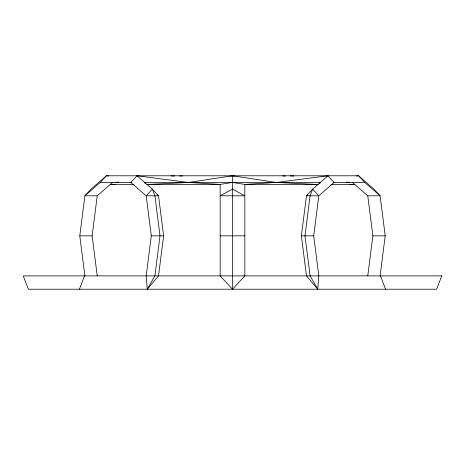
<?xml version="1.0" encoding="UTF-8"?>
<svg xmlns="http://www.w3.org/2000/svg" width="465" height="465" viewBox="0 0 465 465"><rect width="100%" height="100%" fill="white"/><g stroke="black" fill="none" stroke-linecap="round" stroke-linejoin="round"><path stroke-width="0.7" d="M327.97 175.782L312.649 189.127L306.481 195.8L301.372 235.836L306.481 275.873L317.752 289.218L318.81 275.873L313.706 235.836L318.81 195.8L334.132 182.454L327.97 175.782L276.402 182.454L244.828 184.419L232.5 182.454L220.172 184.419L147.068 184.559M84.903 275.873L79.794 235.836L84.903 195.8L91.064 189.127L106.386 175.782L358.614 175.782L373.936 189.127L380.097 195.8L385.206 235.836L380.097 275.873M97.232 275.873L92.122 235.836L97.232 195.8L112.553 182.454M147.248 289.218L154.909 275.873L160.012 235.836L154.909 195.8L152.351 189.127L146.19 195.8L151.294 235.836L146.19 275.873L147.248 289.218L158.519 275.873L163.628 235.836L158.519 195.8L152.351 189.127L137.03 175.782L130.868 182.454L146.19 195.8L158.519 195.8L157.443 194.864M367.769 275.873L372.878 235.836L367.769 195.8L352.447 182.454M79.428 289.218L84.537 275.873M319.844 183.506L320.309 182.454L144.691 182.454L145.156 183.506M97.232 195.8L84.903 195.8L100.225 182.454L106.386 175.782L108.531 176.02M137.03 175.782L188.598 182.454L220.172 184.419L220.172 275.873L232.5 289.218L244.828 275.873L244.828 184.419L246.264 184.367M307.557 194.864L306.481 195.8L318.81 195.8L312.649 189.127L310.091 195.8L304.988 235.836L310.091 275.873L317.752 289.218M282.639 176.02L285.481 176.014M179.519 176.014L182.361 176.02M234.656 175.997L232.5 175.782L188.598 182.454L147.05 184.495M290.305 175.979L293.88 176.026M115.105 182.454L118.697 182.042M171.12 176.026L174.695 175.979M356.469 176.02L358.614 175.782L364.775 182.454L380.097 195.8L367.769 195.8M230.344 175.997L232.5 175.782L276.402 182.454L317.95 184.495M115.175 184.373L110.129 184.564L134.019 184.529M100.225 182.454L131.421 182.454M333.579 182.454L364.775 182.454M79.794 235.836L92.122 235.836M151.294 235.836L163.628 235.836M220.172 235.836L244.828 235.836M301.372 235.836L313.706 235.836M372.878 235.836L385.206 235.836M244.828 184.419L317.932 184.559M330.981 184.529L354.871 184.564L349.825 184.373M218.736 184.367L220.172 184.419M346.303 182.042L349.895 182.454M380.463 275.873L385.572 289.218M232.5 175.782L232.5 289.218M441.75 275.873L436.641 289.218L28.359 289.218L23.25 275.873L441.75 275.873M232.5 189.127L220.172 195.8L244.828 195.8L232.5 189.127"/></g></svg>
